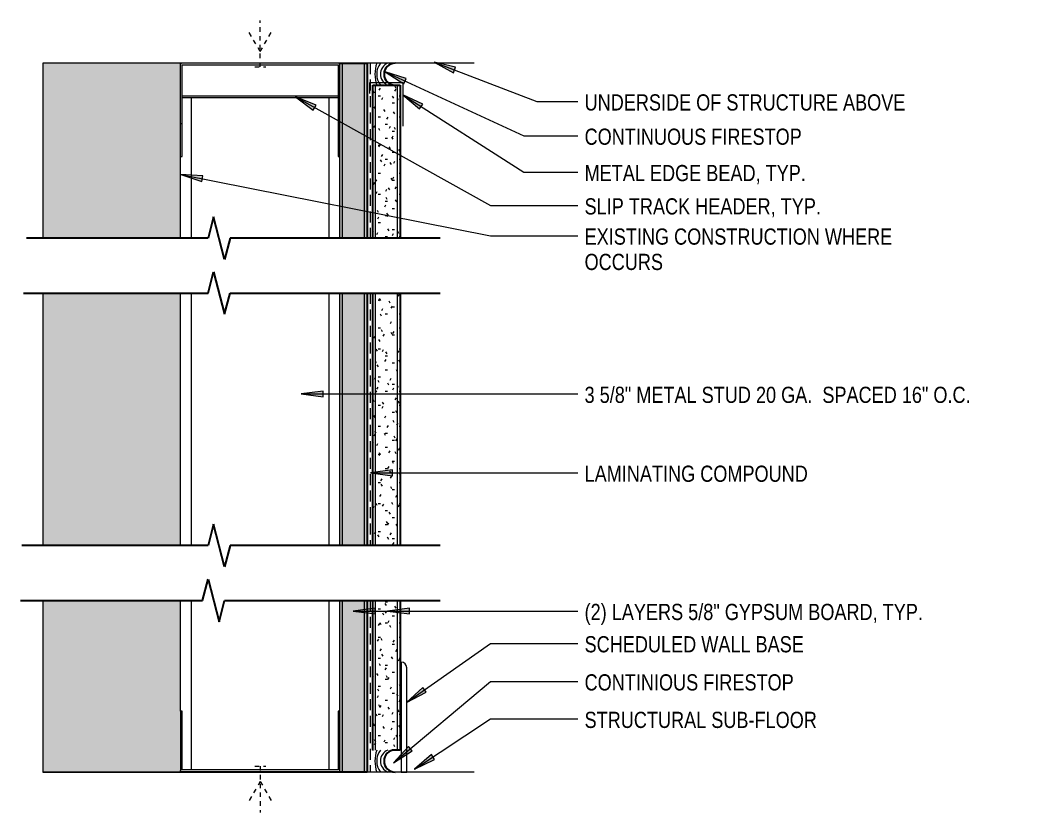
# Model space of a CAD drawing. Header units: inches. Extents: x 28 to 702, y -40 to 115.
# Drawn here: x 648.59 to 671.89, y 57.97 to 76 of the extents above; entities that cross this region are included whole.
import ezdxf

# ---------------------------------------------------------------- set-up
doc = ezdxf.new("R2010")
doc.units = ezdxf.units.IN
doc.header["$MEASUREMENT"] = 0
doc.linetypes.add('Hidden 1_16_', pattern=[0.09375, 0.0625, -0.03125])
doc.linetypes.add('HIDDEN_2_', pattern=[0.375, 0.25, -0.125])
for name, color, linetype, lineweight in [('A-DETL', 90, 'Continuous', 9), ('A-DETL-GENF', 92, 'Continuous', 9), ('A-DETL-MEDM', 33, 'Continuous', 30), ('A-DETL-THIN', 151, 'Continuous', 18), ('A-DETL-WIDE', 214, 'Continuous', 18), ('G-ANNO-TEXT', 231, 'Continuous', 9)]:
    doc.layers.add(name, color=color, linetype=linetype, lineweight=lineweight)
doc.styles.add('Arial', font='arial.ttf', dxfattribs={"width": 0.8, "height": 0.368825})

# ---------------------------------------------------------------- blocks, each defined once
blk = doc.blocks.new('Gypsum Wallboard-Section1 - 5_8_-10860-TYPE D4 - 1-HR_ INTERIOR FURRED PTN_ UL-263')
at = {"layer": 'A-DETL-GENF'}
h = blk.add_hatch(dxfattribs=at)
h.set_pattern_fill('FP_31', color=256, style=0, pattern_type=2)
h.set_pattern_definition([(270, (528.702, 68.274), (0.16, -0.64), [0.053, -0.427, 0.053, -0.427, -2.56]), (270, (528.702, 68.274), (0.16, -0.64), [-0.96, 0.053, -0.907, 0.053, -0.427, -1.12]), (270, (528.702, 68.274), (0.16, -0.64), [-2.4, 0.053, -0.267, 0.053, -0.747]), (30, (528.782, 68.034), (0.47425626, 0.458564065), [0.053, -0.427, 0.053, -0.427, -2.56]), (30, (528.782, 68.034), (0.47425626, 0.458564065), [-0.96, 0.053, -0.907, 0.053, -0.427, -1.12]), (30, (528.782, 68.034), (0.47425626, 0.458564065), [-2.4, 0.053, -0.267, 0.053, -0.747]), (150, (529.102, 67.954), (-0.63425626, 0.181435935), [0.053, -0.427, 0.053, -0.427, -2.56]), (150, (529.102, 67.954), (-0.63425626, 0.181435935), [-0.96, 0.053, -0.907, 0.053, -0.427, -1.12]), (150, (529.102, 67.954), (-0.63425626, 0.181435935), [-2.4, 0.053, -0.267, 0.053, -0.747])])
h.paths.add_polyline_path([(0, -0.625), (3.907, -0.625), (3.907, 0), (0, 0)], flags=0)
h.paths.add_polyline_path([(5.157, 0), (5.157, -0.625), (10.907, -0.625), (10.907, 0), (9.174, 0)], flags=0)
h.paths.add_polyline_path([(12.157, -0.625), (16.139, -0.625), (16.139, 0), (12.157, 0)], flags=0)
for p, q in [((0, -0.062), (3.907, -0.062)), ((5.157, -0.062), (10.907, -0.062)), ((12.157, -0.062), (16.139, -0.062)), ((0, -0.563), (3.907, -0.563)), ((5.157, -0.563), (10.907, -0.563)), ((12.157, -0.563), (16.139, -0.563))]:
    blk.add_line(p, q, dxfattribs=at)
at = {"layer": 'A-DETL-MEDM'}
for p, q in [((0, -0.625), (0, 0)), ((16.116, 0), (16.139, 0)), ((16.139, 0), (16.139, -0.625)), ((3.907, -0.625), (0, -0.625)), ((10.907, -0.625), (5.157, -0.625)), ((16.139, -0.625), (12.157, -0.625))]:
    blk.add_line(p, q, dxfattribs=at)
blk = doc.blocks.new('Caulking-Section - 1_2_-10811-TYPE D4 - 1-HR_ INTERIOR FURRED PTN_ UL-263')
at = {"layer": 'A-DETL-GENF'}
for centre, radius, start, end in [((0.125, 0.25), 0.271, 292.6199, 67.3801), ((0.063, 0.25), 0.417, 323.1301, 36.8699), ((-0.25, 0.25), 0.771, 341.0754, 18.9246)]:
    blk.add_arc(centre, radius, start, end, dxfattribs=at)
at = {"layer": 'A-DETL-MEDM'}
blk.add_arc((0.063, 0.25), 0.25, 270, 90, dxfattribs=at)
blk = doc.blocks.new('Gypsum Wallboard-Section1 - 5_8_-10816-TYPE D4 - 1-HR_ INTERIOR FURRED PTN_ UL-263')
at = {"layer": 'A-DETL-GENF'}
h = blk.add_hatch(dxfattribs=at)
h.set_pattern_fill('FP_32', color=256, style=0, pattern_type=2)
h.set_pattern_definition([(270, (528.202, 69.024), (0.16, -0.64), [0.053, -0.427, 0.053, -0.427, -2.56]), (270, (528.202, 69.024), (0.16, -0.64), [-0.96, 0.053, -0.907, 0.053, -0.427, -1.12]), (270, (528.202, 69.024), (0.16, -0.64), [-2.4, 0.053, -0.267, 0.053, -0.747]), (30, (528.282, 68.784), (0.47425626, 0.458564065), [0.053, -0.427, 0.053, -0.427, -2.56]), (30, (528.282, 68.784), (0.47425626, 0.458564065), [-0.96, 0.053, -0.907, 0.053, -0.427, -1.12]), (30, (528.282, 68.784), (0.47425626, 0.458564065), [-2.4, 0.053, -0.267, 0.053, -0.747]), (150, (528.602, 68.704), (-0.63425626, 0.181435935), [0.053, -0.427, 0.053, -0.427, -2.56]), (150, (528.602, 68.704), (-0.63425626, 0.181435935), [-0.96, 0.053, -0.907, 0.053, -0.427, -1.12]), (150, (528.602, 68.704), (-0.63425626, 0.181435935), [-2.4, 0.053, -0.267, 0.053, -0.747])])
h.paths.add_polyline_path([(0, -0.258), (0, -0.625), (3.407, -0.625), (3.407, 0), (0, 0), (0, -0.008)], flags=0)
h.paths.add_polyline_path([(4.657, -0.625), (10.407, -0.625), (10.407, 0), (4.657, 0)], flags=0)
h.paths.add_polyline_path([(11.657, -0.625), (15.139, -0.625), (15.139, 0), (11.657, 0)], flags=0)
for p, q in [((0, -0.062), (3.407, -0.062)), ((4.657, -0.062), (10.407, -0.062)), ((11.657, -0.062), (15.139, -0.062)), ((0, -0.563), (3.407, -0.563)), ((4.657, -0.563), (10.407, -0.563)), ((11.657, -0.563), (15.139, -0.563))]:
    blk.add_line(p, q, dxfattribs=at)
at = {"layer": 'A-DETL-MEDM'}
for p, q in [((0, 0), (3.407, 0)), ((0, -0.008), (0, 0)), ((4.657, 0), (10.407, 0)), ((11.657, 0), (15.139, 0)), ((15.139, 0), (15.139, -0.625)), ((0, -0.625), (0, -0.508)), ((3.407, -0.625), (0, -0.625)), ((10.407, -0.625), (4.657, -0.625)), ((15.139, -0.625), (11.657, -0.625))]:
    blk.add_line(p, q, dxfattribs=at)
blk = doc.blocks.new('LGF - C Studs-Side - 3 5_8_-10858-TYPE D4 - 1-HR_ INTERIOR FURRED PTN_ UL-263')
at = {"layer": 'A-DETL-GENF'}
for p, q in [((0, 3.625), (0, 0)), ((0, 3.375), (0.012, 3.375)), ((0.047, 3.375), (3.907, 3.375)), ((5.157, 3.375), (10.907, 3.375)), ((12.157, 3.375), (15.354, 3.375)), ((0.012, 0.25), (0, 0.25)), ((3.907, 0.25), (0.047, 0.25)), ((10.907, 0.25), (5.157, 0.25)), ((15.354, 0.25), (12.157, 0.25)), ((0, 0), (0.035, 0)), ((1.387, 0), (3.907, 0)), ((5.157, 0), (10.907, 0)), ((12.157, 0), (14.014, 0))]:
    blk.add_line(p, q, dxfattribs=at)
blk = doc.blocks.new('Channel Studs-Section - 3 5_8_ - really-8500-TYPE D4 - 1-HR_ INTERIOR FURRED PTN_ UL-263')
at = {"layer": 'A-DETL-GENF'}
for p, q in [((-1.256, -0.86), (-1.291, -0.86)), ((-1.291, -0.86), (-1.291, -1.61)), ((-1.256, -1.61), (-1.256, -0.86)), ((2.334, -0.86), (2.299, -0.86)), ((2.299, -0.86), (2.299, -1.61)), ((2.299, -2.2), (-1.256, -2.2)), ((-1.256, -2.235), (2.299, -2.235))]:
    blk.add_line(p, q, dxfattribs=at)
blk = doc.blocks.new('Channel Studs-Section - 3 5_8_ - really-V9-TYPE D4 - 1-HR_ INTERIOR FURRED PTN_ UL-263')
at = {"layer": 'A-DETL-GENF'}
for p, q in [((-1.256, -0.86), (-1.291, -0.86)), ((-1.291, -0.86), (-1.291, -2.204)), ((-1.256, -2.2), (-1.256, -0.86)), ((2.334, -0.86), (2.299, -0.86)), ((2.299, -0.86), (2.299, -2.2)), ((-1.26, -2.235), (2.302, -2.235)), ((2.299, -2.2), (-1.256, -2.2))]:
    blk.add_line(p, q, dxfattribs=at)
for centre, start, end in [((-1.26, -2.204), 180, 270), ((2.302, -2.204), 270, 0)]:
    blk.add_arc(centre, 0.0312, start, end, dxfattribs=at)
blk = doc.blocks.new('Resilient Flat Base-Section - 2 1_2_-8343-TYPE D4 - 1-HR_ INTERIOR FURRED PTN_ UL-263')
at = {"layer": 'A-DETL-GENF'}
for p, q in [((-1.291, 0.234), (-1.291, -2.266)), ((-1.166, -2.266), (-1.166, 0.109)), ((-1.291, -2.266), (-1.166, -2.266))]:
    blk.add_line(p, q, dxfattribs=at)
blk.add_arc((-1.291, 0.109), 0.125, 360, 90, dxfattribs=at)
blk = doc.blocks.new('Channel Studs-Section - 3 5_8_ - really-10859-TYPE D4 - 1-HR_ INTERIOR FURRED PTN_ UL-263')
at = {"layer": 'A-DETL-GENF'}
for p, q in [((-1.291, 2.204), (-1.291, 0.86)), ((2.302, 2.235), (-1.26, 2.235)), ((-1.256, 0.86), (-1.256, 2.2)), ((-1.256, 2.2), (2.299, 2.2)), ((2.299, 2.2), (2.299, 0.86)), ((2.334, 0.86), (2.334, 2.204)), ((-1.291, 0.86), (-1.256, 0.86)), ((2.299, 0.86), (2.334, 0.86))]:
    blk.add_line(p, q, dxfattribs=at)
for centre, start, end in [((-1.26, 2.204), 90, 180), ((2.302, 2.204), 360, 90)]:
    blk.add_arc(centre, 0.0312, start, end, dxfattribs=at)
blk = doc.blocks.new('Break Line1 - Break Line-10818-TYPE D4 - 1-HR_ INTERIOR FURRED PTN_ UL-263')
at = {"layer": 'A-DETL-MEDM'}
for p, q in [((-0.25, 0), (-0.125, 0.484)), ((-0.125, 0.484), (0.125, -0.484)), ((-5.033, 0), (-0.25, 0)), ((0.125, -0.484), (0.25, 0)), ((0.25, 0), (4.386, 0))]:
    blk.add_line(p, q, dxfattribs=at)
blk = doc.blocks.new('Break Line1 - Break Line-10817-TYPE D4 - 1-HR_ INTERIOR FURRED PTN_ UL-263')
at = {"layer": 'A-DETL-MEDM'}
for p, q in [((-0.25, 0), (-0.125, 0.484)), ((-0.125, 0.484), (0.125, -0.484)), ((-4.454, 0), (-0.25, 0)), ((0.125, -0.484), (0.25, 0)), ((0.25, 0), (5.033, 0))]:
    blk.add_line(p, q, dxfattribs=at)
blk = doc.blocks.new('Break Line1 - Break Line-10812-TYPE D4 - 1-HR_ INTERIOR FURRED PTN_ UL-263')
at = {"layer": 'A-DETL-MEDM'}
for p, q in [((-0.25, 0), (-0.125, 0.484)), ((-0.125, 0.484), (0.125, -0.484)), ((-4.397, 0), (-0.25, 0)), ((0.125, -0.484), (0.25, 0)), ((0.25, 0), (5.158, 0))]:
    blk.add_line(p, q, dxfattribs=at)
blk = doc.blocks.new('Break Line1 - Break Line-10813-TYPE D4 - 1-HR_ INTERIOR FURRED PTN_ UL-263')
at = {"layer": 'A-DETL-MEDM'}
for p, q in [((-0.25, 0), (-0.125, 0.484)), ((-0.125, 0.484), (0.125, -0.484)), ((-5.033, 0), (-0.25, 0)), ((0.125, -0.484), (0.25, 0)), ((0.25, 0), (4.488, 0))]:
    blk.add_line(p, q, dxfattribs=at)

msp = doc.modelspace()

# ---------------------------------------------------------------- hatches: boundary and pattern name
at = {"layer": 'A-DETL-GENF'}
h = msp.add_hatch(color=8, dxfattribs=at)
h.paths.add_polyline_path([(652.238901, 58.88791), (652.238901, 62.794601), (649.099511, 62.794601), (649.099511, 58.88791)], flags=0)
h.paths.add_polyline_path([(652.139991, 64.044601), (652.238901, 64.044601), (652.238901, 69.794601), (649.099511, 69.794601), (649.099511, 64.044601)], flags=0)
h.paths.add_polyline_path([(649.099511, 71.044601), (652.238901, 71.044601), (652.238901, 75.027323), (649.099511, 75.027323)], flags=0)
at = {"layer": 'G-ANNO-TEXT'}
for points in [[(658.01144, 75.051207), (658.454635, 74.810561), (658.501818, 74.933468)], [(656.894762, 74.827187), (657.321629, 74.55864), (657.376589, 74.678272)], [(654.854828, 74.260741), (655.25972, 73.960082), (655.32374, 74.07512)], [(657.296048, 74.30961), (657.682013, 73.985012), (657.752874, 74.095967)], [(652.241938, 72.493159), (652.71972, 72.331737), (652.745219, 72.460897)], [(654.98704, 67.496705), (655.48704, 67.430879), (655.48704, 67.562531)], [(656.563302, 65.700652), (657.063302, 65.634826), (657.063302, 65.766478)], [(656.167285, 62.553213), (656.667285, 62.487386), (656.667285, 62.619039)], [(656.947555, 62.553213), (657.447555, 62.487386), (657.447555, 62.619039)], [(657.385524, 60.473557), (657.832515, 60.707078), (657.756845, 60.81481)], [(657.083811, 59.098244), (657.509658, 59.368406), (657.425224, 59.469418)], [(657.568822, 58.954968), (658.022489, 59.175239), (657.950021, 59.285151)]]:
    msp.add_hatch(color=7, dxfattribs=at).paths.add_polyline_path(points, flags=0)

# ---------------------------------------------------------------- linework, layer by layer
at = {"layer": 'A-DETL', "linetype": 'Hidden 1_16_', "lineweight": 18}
for p, q in [((654.051401, 74.944428), (654.051401, 76.000021)), ((654.051401, 75.29158), (653.786468, 75.750457)), ((654.051401, 75.29158), (654.316334, 75.750457)), ((653.926401, 74.944428), (654.176401, 74.944428)), ((653.926401, 59.021528), (654.176227, 59.021528)), ((654.051401, 59.021528), (654.051401, 57.965935)), ((654.051401, 58.674377), (653.786468, 58.215499)), ((654.051401, 58.674377), (654.316334, 58.215499))]:
    msp.add_line(p, q, dxfattribs=at)
at = {"layer": 'A-DETL', "linetype": 'HIDDEN_2_'}
for p, q in [((656.553958, 75.027323), (656.553958, 71.044601)), ((656.553958, 69.794601), (656.553958, 64.044601)), ((656.553958, 62.794601), (656.553958, 58.88791))]:
    msp.add_line(p, q, dxfattribs=at)
at = {"layer": 'A-DETL-THIN'}
for p, q in [((652.238901, 75.027323), (649.099511, 75.027323)), ((649.099511, 75.027323), (649.099511, 71.044601)), ((652.238901, 71.044601), (652.238901, 75.027323)), ((656.551401, 74.589823), (657.301401, 74.589823)), ((656.551401, 74.339823), (656.551401, 74.589823)), ((657.301401, 74.589823), (657.301401, 73.589823)), ((649.099511, 69.794601), (649.099511, 64.044601)), ((652.238901, 64.044601), (652.238901, 69.794601)), ((649.099511, 62.794601), (649.099511, 58.88791)), ((652.238901, 60.275004), (652.238901, 62.794601)), ((649.099511, 58.88791), (652.238901, 58.88791)), ((652.238901, 58.88791), (652.238901, 58.923166))]:
    msp.add_line(p, q, dxfattribs=at)
at = {"layer": 'A-DETL-WIDE'}
for p, q in [((658.926401, 75.027323), (649.099511, 75.027323)), ((658.926401, 58.88791), (649.099511, 58.88791))]:
    msp.add_line(p, q, dxfattribs=at)
at = {"layer": 'G-ANNO-TEXT', "color": 7}
for p, q in [((658.01144, 75.051207), (658.454635, 74.810561)), ((658.501818, 74.933468), (658.01144, 75.051207)), ((658.01144, 75.051207), (660.347459, 74.154444)), ((656.894762, 74.827187), (657.321629, 74.55864)), ((657.376589, 74.678272), (656.894762, 74.827187)), ((656.894762, 74.827187), (660.057515, 73.374192)), ((658.454635, 74.810561), (658.501818, 74.933468)), ((657.321629, 74.55864), (657.376589, 74.678272)), ((654.854828, 74.260741), (655.25972, 73.960082)), ((655.32374, 74.07512), (654.854828, 74.260741)), ((654.854828, 74.260741), (659.2992, 71.787402)), ((657.296048, 74.30961), (657.682013, 73.985012)), ((657.752874, 74.095967), (657.296048, 74.30961)), ((657.296048, 74.30961), (660.057515, 72.546021)), ((657.682013, 73.985012), (657.752874, 74.095967)), ((660.347459, 74.154444), (661.281678, 74.154444)), ((655.25972, 73.960082), (655.32374, 74.07512)), ((660.057515, 73.374192), (661.281678, 73.374192)), ((652.241938, 72.493159), (652.71972, 72.331737)), ((652.745219, 72.460897), (652.241938, 72.493159)), ((652.241938, 72.493159), (659.2992, 71.099902)), ((652.71972, 72.331737), (652.745219, 72.460897)), ((660.057515, 72.546021), (661.281678, 72.546021)), ((659.2992, 71.787402), (661.281678, 71.787402)), ((659.2992, 71.099902), (661.281678, 71.099902)), ((655.48704, 67.562531), (654.98704, 67.496705)), ((655.48704, 67.430879), (655.48704, 67.562531)), ((654.98704, 67.496705), (655.48704, 67.430879)), ((654.98704, 67.496705), (661.281678, 67.496705)), ((657.063302, 65.766478), (656.563302, 65.700652)), ((656.563302, 65.700652), (657.063302, 65.634826)), ((656.563302, 65.700652), (661.281678, 65.700652)), ((657.063302, 65.634826), (657.063302, 65.766478)), ((656.667285, 62.619039), (656.167285, 62.553213)), ((656.167285, 62.553213), (656.667285, 62.487386)), ((656.167285, 62.553213), (661.281678, 62.553213)), ((656.667285, 62.487386), (656.667285, 62.619039)), ((657.447555, 62.619039), (656.947555, 62.553213)), ((656.947555, 62.553213), (657.447555, 62.487386)), ((656.947555, 62.553213), (661.281678, 62.553213)), ((657.447555, 62.487386), (657.447555, 62.619039)), ((657.385524, 60.473557), (659.2992, 61.817703)), ((659.2992, 61.817703), (661.281678, 61.817703)), ((657.083811, 59.098244), (659.2992, 60.95004)), ((657.756845, 60.81481), (657.385524, 60.473557)), ((657.832515, 60.707078), (657.756845, 60.81481)), ((659.2992, 60.95004), (661.281678, 60.95004)), ((657.385524, 60.473557), (657.832515, 60.707078)), ((657.568822, 58.954968), (659.2992, 60.095859)), ((659.2992, 60.095859), (661.281678, 60.095859)), ((657.425224, 59.469418), (657.083811, 59.098244)), ((657.509658, 59.368406), (657.425224, 59.469418)), ((657.083811, 59.098244), (657.509658, 59.368406)), ((657.950021, 59.285151), (657.568822, 58.954968)), ((657.568822, 58.954968), (658.022489, 59.175239)), ((658.022489, 59.175239), (657.950021, 59.285151))]:
    msp.add_line(p, q, dxfattribs=at)

# ---------------------------------------------------------------- block references
at = {"layer": 'A-DETL-GENF'}
for name, p, rotation in [('Channel Studs-Section - 3 5_8_ - really-V9-TYPE D4 - 1-HR_ INTERIOR FURRED PTN_ UL-263', (654.572591, 72.792469), 180), ('Gypsum Wallboard-Section1 - 5_8_-10860-TYPE D4 - 1-HR_ INTERIOR FURRED PTN_ UL-263', (655.863901, 58.88791), 90.00000000000017), ('Caulking-Section - 1_2_-10811-TYPE D4 - 1-HR_ INTERIOR FURRED PTN_ UL-263', (657.184512, 75.027323), 180), ('Gypsum Wallboard-Section1 - 5_8_-10816-TYPE D4 - 1-HR_ INTERIOR FURRED PTN_ UL-263', (656.613901, 59.38791), 90.00000000000017), ('Channel Studs-Section - 3 5_8_ - really-8500-TYPE D4 - 1-HR_ INTERIOR FURRED PTN_ UL-263', (654.572591, 72.042469), 180), ('LGF - C Studs-Side - 3 5_8_-10858-TYPE D4 - 1-HR_ INTERIOR FURRED PTN_ UL-263', (655.863901, 58.88791), 89.99999999999993), ('Break Line1 - Break Line-10818-TYPE D4 - 1-HR_ INTERIOR FURRED PTN_ UL-263', (653.113901, 71.044601), 180), ('Break Line1 - Break Line-10813-TYPE D4 - 1-HR_ INTERIOR FURRED PTN_ UL-263', (653.113901, 64.044601), 180), ('Channel Studs-Section - 3 5_8_ - really-10859-TYPE D4 - 1-HR_ INTERIOR FURRED PTN_ UL-263', (654.572591, 61.134859), 180), ('Caulking-Section - 1_2_-10811-TYPE D4 - 1-HR_ INTERIOR FURRED PTN_ UL-263', (657.184512, 59.38791), 180)]:
    msp.add_blockref(name, p, dxfattribs=dict(at, rotation=rotation))
for name, p in [('Break Line1 - Break Line-10817-TYPE D4 - 1-HR_ INTERIOR FURRED PTN_ UL-263', (653.113901, 69.794601)), ('Break Line1 - Break Line-10812-TYPE D4 - 1-HR_ INTERIOR FURRED PTN_ UL-263', (652.988901, 62.794601)), ('Resilient Flat Base-Section - 2 1_2_-8343-TYPE D4 - 1-HR_ INTERIOR FURRED PTN_ UL-263', (658.553649, 61.154015))]:
    msp.add_blockref(name, p, dxfattribs=at)

# ---------------------------------------------------------------- next in the draw order: texts
at = {"layer": 'G-ANNO-TEXT', "color": 7, "char_height": 0.36882485, "attachment_point": 1, "line_spacing_factor": 0.938532, "style": 'Arial', "bg_fill": 3, "box_fill_scale": 1.25, "bg_fill_color": 0, "bg_fill_transparency": 0}
for s, insert, width in [('UNDERSIDE OF STRUCTURE ABOVE', (661.437928, 74.318461), 8.613), ('CONTINUOUS FIRESTOP', (661.437928, 73.538209), 5.832), ('METAL EDGE BEAD, TYP.', (661.437928, 72.710038), 5.94), ('SLIP TRACK HEADER, TYP.', (661.437928, 71.951419), 6.345), ('EXISTING CONSTRUCTION WHERE\\POCCURS', (661.437928, 71.263919), 8.262), ('3 5/8" METAL STUD 20 GA.  SPACED 16" O.C.', (661.437928, 67.660722), 10.359), ('LAMINATING COMPOUND', (661.437928, 65.864669), 5.994), ('(2) LAYERS 5/8" GYPSUM BOARD, TYP.', (661.437928, 62.71723), 9.081), ('SCHEDULED WALL BASE', (661.437928, 61.98172), 5.886), ('CONTINIOUS FIRESTOP', (661.437928, 61.114058), 5.616), ('STRUCTURAL SUB-FLOOR', (661.437928, 60.259876), 6.237)]:
    msp.add_mtext(s, dxfattribs=dict(at, insert=insert, width=width))

doc.saveas('drawing.dxf')
